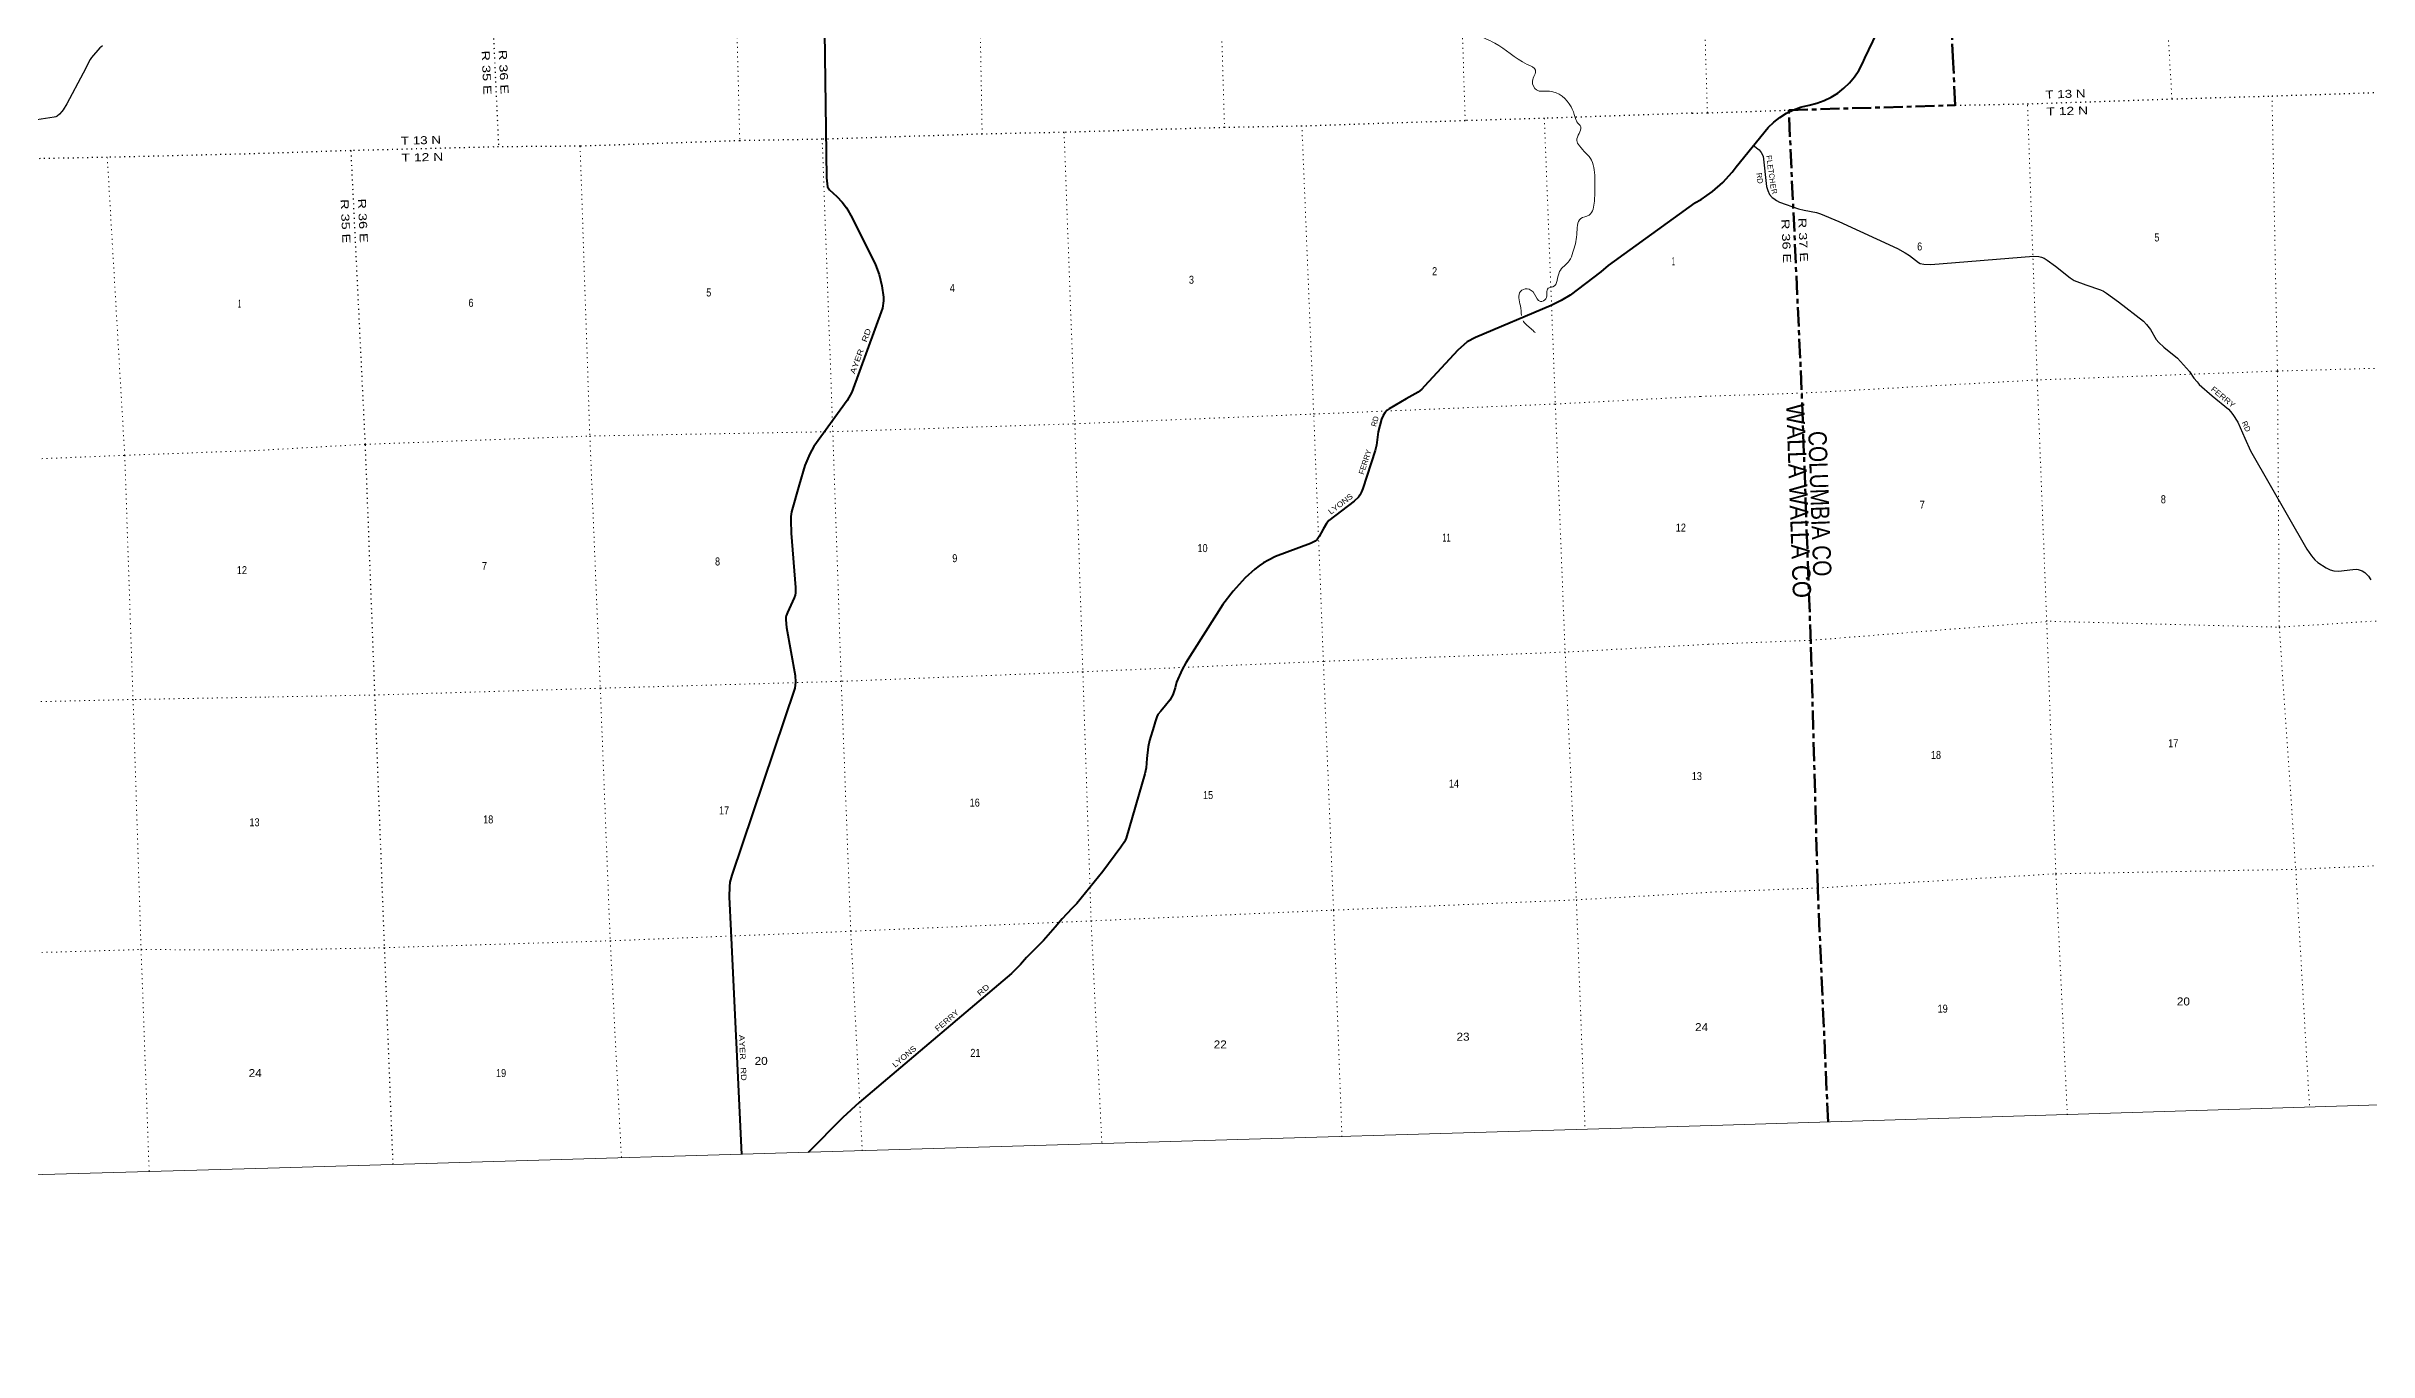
# Model space of a CAD drawing. Header units: feet. Extents: x 501257 to 757852, y -360805 to -170898.
# Drawn here: x 658054 to 708844, y -360805 to -332247 of the extents above; entities that cross this region are included whole.
import ezdxf
from ezdxf.enums import TextEntityAlignment as Align

# ---------------------------------------------------------------- set-up
doc = ezdxf.new("R2010")
doc.units = ezdxf.units.FT
doc.header["$LTSCALE"] = 70
doc.linetypes.add('DOTTED', pattern=[1.5, 0.3, -1.2])
doc.linetypes.add('LONG_DASH_SHORT_DASH', pattern=[9.9, 6, -1.2, 1.5, -1.2])
for name, color, linetype, lineweight in [('11', 7, 'LONG_DASH_SHORT_DASH', 60), ('26', 7, 'Continuous', 40), ('27', 7, 'Continuous', 13), ('29', 7, 'Continuous', 25), ('30', 7, 'Continuous', 25), ('39', 7, 'Continuous', 13), ('4', 7, 'Continuous', 13), ('6', 7, 'DOTTED', 25), ('7', 7, 'DOTTED', 13)]:
    doc.layers.add(name, color=color, linetype=linetype, lineweight=lineweight)
doc.layers.add('12', color=7, linetype='Continuous')

msp = doc.modelspace()

# ---------------------------------------------------------------- linework, layer by layer
at = {"layer": '11'}
for p, q in [((699804.2, -333534.39), (699758.72, -332608.28)), ((696161.76, -333641.03), (699783.95, -333534.98)), ((699787.36, -333534.88), (699804.2, -333534.39)), ((699795.55, -333534.64), (699798.37, -333534.56)), ((699804.2, -333534.39), (699804.15, -333533.31))]:
    msp.add_line(p, q, dxfattribs=at)
for points in [[(699758.72, -332608.28), (699542.64, -328207.77), (699326.33, -322820.16), (699307.73, -322148.47), (699275.03, -321492.32)], [(697021.63, -355782.93), (696795.02, -350660.33), (696645.66, -345315.83), (696543.15, -342533.5), (696444.66, -339759.39), (696161.76, -333641.03)]]:
    msp.add_lwpolyline(points, dxfattribs=at)
at = {"layer": '26'}
msp.add_line((673025.06, -351601.43), (673255.58, -356492.42), dxfattribs=at)
for points in [[(694106.58, -335668.89), (694246.77, -335599.22), (694492.51, -335422.76), (694718.46, -335221.59), (694922.14, -334997.9), (695010.54, -334884.32), (695714, -334019.56), (695835.39, -333902.5), (695968.35, -333798.77), (696111.42, -333709.5), (696263.04, -333635.68), (696421.54, -333578.11), (696447.53, -333570.43), (696609.05, -333532.45), (696774.9, -333491.39), (696935.55, -333433.21), (697089.25, -333358.57), (697234.29, -333268.27), (697369.1, -333163.3), (697492.21, -333044.81), (697602.25, -332914.11), (697698.03, -332772.62), (697778.49, -332621.89), (697827.93, -332504.62), (699254.82, -329522.58)], [(675069.15, -331927.89), (675117.79, -335122.95), (675140.72, -335319.39), (675180.26, -335384.71), (675344.84, -335529.42), (675458.31, -335652.03), (675549.95, -335779.63), (675673.93, -335999.7), (676185.54, -337026.3), (676265.05, -337235.4), (676327.93, -337487.79), (676365.79, -337735.46), (676366.09, -337815.12), (676341.57, -337975.28), (675669.56, -339815.23), (675569.44, -339992.6), (674840.78, -341001.72), (674749.54, -341162.05), (674644.04, -341416.69), (674517.73, -341835.94), (674352.89, -342429.08), (674336.06, -342535.99), (674333.81, -342620.02), (674344.93, -342895.6), (674434.65, -344089.47), (674436.04, -344206.19), (674427.86, -344255.28), (674411.94, -344309.15), (674261.21, -344634.52), (674232.94, -344703.99), (674223.41, -344738.09), (674223, -344796.29), (674243.23, -344964.65), (674429.85, -346013.38), (674440.12, -346160.59), (674426.6, -346288.86), (673042.49, -350379.85), (673003.48, -350533.12), (672994.41, -350630.31), (672989.91, -350855.57), (673025.06, -351601.43)], [(694106.58, -335668.88), (692215.38, -337040.82), (692048.99, -337176.86), (691381.31, -337686.69), (691187.56, -337809.69), (690965.03, -337918.14), (689314.44, -338618.43), (689131.77, -338707.39), (689053.07, -338772.57), (688921.39, -338895.54), (688197.27, -339681.41), (688138.48, -339747.73), (688053.84, -339813.63), (687794.08, -339954.75), (687421.53, -340173.25), (687380.64, -340205.99), (687324.75, -340267.36), (687293.4, -340320.55), (687258.54, -340402.25), (687182.94, -340677.52), (687146.2, -340969.75), (687112.77, -341091.35), (686843.8, -341918.2), (686820.44, -341994.01), (686782.28, -342062.2), (686752.29, -342105.84), (686657.7, -342194.2), (686105.6, -342622), (686048.97, -342686.85), (685975.55, -342808.16), (685888.13, -342973.26), (685846.5, -343034.49), (685800.9, -343071.45), (685701.93, -343120.5), (684937.41, -343408.83), (684784.09, -343486.07), (684675.54, -343545.99), (684579.64, -343608.81), (684481.5, -343685.19), (684275.7, -343873.53), (684007.6, -344165.63), (683783.74, -344458.65), (682973.3, -345737.15), (682893.58, -345876.91), (682774.6, -346154.18), (682740.92, -346283.34), (682691.02, -346431.66), (682623.7, -346553.39), (682534.05, -346666.73), (682426.07, -346794.79), (682366.09, -346868.44), (682338.83, -346917.54), (682306.12, -347026.65), (682276.13, -347130.3), (682179.37, -347437.17), (682150.48, -347572.81), (682118.67, -347830.9), (682105.76, -348034.54), (682078.54, -348159.57), (681667.2, -349568.89), (681649.15, -349620.71), (681632.8, -349650.71), (681555.58, -349768.67), (681160.74, -350299.11), (680593.23, -350998.68), (680481.05, -351111.41), (680270.28, -351332.3), (680117.4, -351519.27)], [(680117.4, -351519.27), (679862.61, -351808.22), (679492.18, -352179.9), (679356.44, -352335.89), (679163.05, -352532.92), (675829.41, -355356.42), (675475.32, -355684.26), (674712.27, -356449.64)]]:
    msp.add_lwpolyline(points, dxfattribs=at)
at = {"layer": '29'}
for points in [[(659277.45, -332236.83), (659243.45, -332259.58), (659219.42, -332279.32), (659036.83, -332488.96), (659008.49, -332529.69), (658860.09, -332828.22), (658500.71, -333500.93), (658418.25, -333634.82), (658392.77, -333668.82), (658336.95, -333727.39), (658285.2, -333773.63), (658262.55, -333786.38), (658220.22, -333796.08), (657747.4, -333865.89)], [(695392.11, -334415.26), (695512.32, -334506.87), (695560.4, -334567), (695600.47, -334651.18), (695672.6, -335308.59), (695704.65, -335400.79), (695744.72, -335484.97), (695800.82, -335549.11), (695836.89, -335577.17), (695892.98, -335617.26), (695961.1, -335653.33), (696377.83, -335797.64), (696502.05, -335829.71), (696766.51, -335881.83), (696858.67, -335909.88), (697259.37, -336078.25), (698541.61, -336671.52), (698705.91, -336763.73), (698806.07, -336823.85), (698998.41, -336976.17), (699038.49, -336996.23), (699114.62, -337012.26), (699270.89, -337016.26), (701512.56, -336839.46)], [(701512.56, -336839.46), (701631.03, -336843.9), (701691.13, -336859.94), (701747.23, -336879.97), (701815.35, -336920.07), (701995.67, -337056.35), (702316.23, -337312.91), (702408.39, -337365.02), (702660.83, -337465.23), (702981.39, -337569.46), (703049.51, -337601.53), (703113.62, -337645.62), (703374.08, -337834.02), (703919.03, -338258.94), (703987.15, -338331.1), (704071.3, -338443.33), (704199.52, -338659.8), (704255.62, -338723.94), (704367.82, -338828.16), (704664.34, -339068.68), (704928.8, -339357.3), (705020.96, -339505.62), (705093.98, -339589.04), (705138.06, -339641.16), (705425.67, -339894.45), (705778.28, -340183.07), (705826.37, -340235.19), (705878.46, -340299.33), (705986.65, -340471.69), (706138.92, -340816.43), (706259.13, -341097.04), (707493.35, -343244.5)], [(707493.35, -343244.5), (707597.47, -343393.98), (707669.6, -343478.16), (707737.72, -343538.29), (707918.03, -343658.55), (708002.18, -343698.64), (708086.33, -343722.69), (708186.51, -343726.7), (708503.06, -343690.62), (708571.18, -343686.61), (708615.26, -343690.62), (708703.41, -343722.69), (708763.52, -343754.76), (708839.65, -343834.93), (708891.74, -343915.1)]]:
    msp.add_lwpolyline(points, dxfattribs=at)
at = {"layer": '39'}
for points in [[(704494.36, -323643.49), (704641.37, -323824.21), (704809.07, -324048.84), (705043.96, -324342.81), (705355.96, -324699.95), (705693.19, -325137.12), (705997.73, -325393.87), (706135.41, -325484.28), (706357.14, -325700.06), (706660.22, -325995.02), (706821, -326157.44), (707093.87, -326442.81), (707218.27, -326585.67), (707359.29, -326768.49), (707559.34, -327010.72), (707744.21, -327174.79), (708177.13, -327433.65), (708297.41, -327568.54), (708425.56, -327693.25), (708507.62, -327820.67), (708614.79, -328020.07), (708671.8, -328079.52), (708986.8, -328227.58), (709154.74, -328468.28), (709463.08, -328710.91), (709597.59, -328859.65), (709890.63, -329152.75), (710084.54, -329387.04), (710217.19, -329545.86), (710379.57, -329680.12), (710438.39, -329725.47), (710553.93, -329810.17), (710740.98, -329986.27), (710952.56, -330194.16), (711115.23, -330348.51), (711212.81, -330439.52), (711361.3, -330584.03), (711485.94, -330742.97), (711715.42, -331079.24), (711727.74, -331099.15), (711768.48, -331281.45), (711771.18, -331329.65), (711814.83, -331435.53), (711827.12, -331453.44), (711874.2, -331519.07), (712060.2, -331622.82), (712141.13, -331671.86), (712159.76, -331711.78), (712178.5, -331759.74), (712225.23, -331801.26), (712209.54, -331825.61), (712195.33, -331952.45), (712252.43, -332017.93), (712363.49, -332070.54), (712527.91, -332345.47), (712674.75, -332652.82), (712838.52, -332883.53), (712907.68, -332950.84), (713037.87, -333216.23), (713207.63, -333444.84), (713280.83, -333514.1), (713437.93, -333560), (713499.7, -333532.94), (713585.49, -333501.51), (713663.6, -333494.32), (713672.11, -333528.36), (713646.8, -333581), (713592.2, -333688.34), (713600.69, -333720.38), (713747.26, -333732.26), (713937.8, -333872.12), (714168.09, -333987.28), (714459.84, -334053.27), (714841.59, -334101.84), (715200.2, -334215.08), (715576.6, -334309.96), (715953, -334404.84), (716302.47, -334439.82), (716653.09, -334416.5), (716824.97, -334375.74), (717034.89, -334330.4), (717040.88, -334328.3), (717294.51, -334254.16), (717715.95, -334135.31), (718123.79, -334046.81), (718561.21, -333923.7), (719213.29, -333666.74), (719540.87, -333575.42), (720014.7, -333473.87), (720530.03, -333329.5), (721116.23, -333232.31)], [(687929.2, -324041.41), (688021.36, -324286.71), (688059.91, -324569.18), (688137.98, -324761.99), (688261.5, -325064.09), (688173.15, -325267.82), (687858.25, -325419.87), (687648.92, -325743.81), (687560.74, -326223.08), (687709.21, -326755.75), (687968.56, -327166.5), (688128.9, -327423.27), (688223.9, -327442.6), (688282.41, -327316.18), (688381.48, -327337.41), (688440.08, -327685.66), (688542.05, -328006.49), (688694.51, -328201.14), (688653.28, -328839.95), (688533.76, -329615.81), (688509.64, -330087.18), (688625.43, -330264.8), (688849.58, -330505.61), (689138.61, -331170.93), (689222.52, -331627.05), (689327.61, -331917.62), (689733.07, -332175.23), (690444.02, -332639.1), (690622.54, -332764.59), (690557.47, -333007.86), (690643.51, -333198.43), (690927.61, -333226.29), (691399.81, -333566.42), (691491.12, -333799.07), (691530.13, -333894.47), (691611.89, -334008.72), (691526.29, -334304.89), (691584.08, -334423.88), (691848.58, -334737.93), (691921.91, -335176.26), (691911.3, -335629.12), (691793.89, -335936.28), (691611.32, -336012.04), (691527.4, -336364.48), (691440.48, -336751.2), (691359.74, -336940.62), (691147.72, -337174.13), (691002.92, -337506.23), (690899.39, -337537.43), (690849.95, -337766.16), (690729.24, -337828.04), (690601.83, -337664.83), (690439.67, -337548.91), (690294.75, -337607.48), (690291.99, -337919.32), (690316.1, -338132.11)], [(705550.15, -326339.23), (705682.33, -326465.89), (705794.47, -326592.86), (705957.41, -326765.3), (706061.61, -326898.41), (706215.22, -327119.23), (706253.87, -327156.84), (706373.85, -327271.63), (706404.39, -327303.34), (706719.66, -327608.17), (707006.56, -327893.33), (707326.84, -328268.44), (707437.24, -328413.52), (707590.29, -328596.15), (707716.67, -328736.98), (707898.61, -328975.46), (708025.6, -329158.49), (708216.72, -329338.54), (708377.36, -329490.92), (708582.69, -329682.82), (708723.02, -329817.41), (708919.95, -329983.31), (708995.21, -330056.55), (709081.17, -330175.87), (709204.2, -330362.97), (709232.89, -330404.76), (709317.19, -330548.22), (709424.97, -330651.13), (709487.01, -330642.16), (709536.99, -330631.37), (709605.65, -330664.51), (709864.63, -330960.14), (709895.23, -330995.86), (710107.39, -331105.25), (710300.69, -331297.34), (710386.24, -331388.52), (710457.35, -331451.78), (710545.68, -331458.5), (710680.9, -331516.78), (710811.69, -331685.68), (710852.03, -331839.85), (710845.57, -331948.48), (710843.22, -332063.09), (710830.49, -332153.73), (710887.01, -332317.71), (710969.6, -332481.29), (711149.71, -332870.55), (711334.93, -333058.74), (711789.36, -333417.78), (712101.33, -333634.22), (712379.92, -333899.4), (712463.76, -334010.71), (712602.14, -334288.03), (712656.65, -334590.73), (712668.98, -334749.34), (712637.54, -334932.72), (712624.61, -335009.29), (712594.33, -335134.36), (712548.94, -335323.98), (712540.74, -335450.73), (712521.13, -335619.87), (712508.69, -335730.6), (712498.32, -335845.33), (712491.29, -335913.77), (712445.9, -336103.39), (712419.05, -336188.21), (712384.79, -336315.35), (712373.63, -336375.82), (712341.81, -336533.08), (712335.86, -336537.18)], [(690353.68, -338248.07), (690375.21, -338284.95), (690569.29, -338460.27), (690619.2, -338517.13)]]:
    msp.add_spline(points, degree=3, dxfattribs=at)
at = {"layer": '4'}
msp.add_lwpolyline([(501256.99, -177792.42), (532580.01, -177081.38), (563902.01, -176327.26), (595222.96, -175530.05), (626542.78, -174689.76), (657861.41, -173806.39), (689178.8, -172879.94), (720494.89, -171910.42), (751809.62, -170897.82), (757851.71, -353854.74), (726285.32, -354875.48), (694717.55, -355852.8), (663148.48, -356786.68), (631578.15, -357677.15), (600006.62, -358524.19), (568433.96, -359327.81), (536860.22, -360087.99), (505285.47, -360804.74)], close=True, dxfattribs=at)
at = {"layer": '6'}
for points in [[(667331.04, -321185.48), (667434.14, -323714.53), (667692.97, -329028.95), (667942.75, -334444.2)], [(699804.2, -333534.39), (701384.08, -333502.76), (704543.18, -333395.3), (706732.24, -333330.46), (709863.33, -333227.44), (711330.72, -333183.42), (711472.79, -333179.05)], [(694047.18, -333706.96), (694383.74, -333699.73), (696161.76, -333641.03)], [(694047.18, -333706.96), (690816.75, -333820.88), (689084.5, -333871.74), (685514.09, -333992.66), (683821.38, -334022.24), (680312.78, -334127.27), (678519.89, -334165.83), (675021.56, -334278.6), (673218.39, -334309.41), (669726.33, -334430.05), (667942.75, -334444.2), (664710.73, -334527.02), (662507.39, -334599.24)], [(662507.39, -334599.24), (659385.34, -334673.87), (657268.17, -334715.17), (654097.49, -334778.99), (651934, -334815.6), (648866.51, -334906.58), (646666.73, -334938.21), (643595, -335021.27), (641363.7, -335073.93), (638319.59, -335140.1), (636084.22, -335190.86), (633031.91, -335251.24), (630961.53, -335268.96)], [(664710.73, -334527.02), (665023.23, -340968.23), (665232.48, -346438.98), (665443.46, -351968), (665629.26, -356714.88)]]:
    msp.add_lwpolyline(points, dxfattribs=at)
at = {"layer": '7'}
for points in [[(678519.89, -334165.83), (678422.59, -328744.09), (678203.16, -323470.75), (678015.96, -318200.49), (678006.94, -318051.46)], [(672512.14, -319216.6), (672821.19, -323610.67), (673081.26, -328898.9), (673218.39, -334309.41)], [(694383.74, -333699.73), (694224.35, -328504.24), (693911.73, -322836.68), (693849.61, -319298.32)], [(683393.32, -321276.85), (683456.12, -323316.52), (683660.01, -328674.79), (683821.38, -334022.24)], [(689084.5, -333871.74), (688918.03, -328488.23), (688703.51, -323110.16), (688688.11, -321990.35)], [(704133.85, -325114.19), (704228.91, -328029.26), (704543.18, -333395.3)], [(702255.69, -355623.36), (702004.84, -350351.4), (701804.54, -344822.86), (701597.72, -339537.63), (701384.08, -333502.76)], [(706732.24, -333330.46), (706851.42, -339350.66), (706892.37, -344953.93), (707251.8, -350252.97), (707553.15, -355460.65)], [(680312.78, -334127.27), (680547.03, -340504.4), (680722.78, -345929.87), (680903.33, -351381.34), (681139.1, -356259.8)], [(686390.16, -356103.34), (686206.08, -351145.2), (685983.62, -345703), (685772.16, -340292.66), (685514.09, -333992.66)], [(690816.75, -333820.88), (691057.26, -340071.11), (691271.28, -345499.48), (691517.22, -350920.88), (691706.88, -355943.73)], [(659385.34, -334673.87), (659765.74, -341194.47), (659949.22, -346536.68), (660124.41, -352007.8), (660301.85, -356868.76)], [(669726.33, -334430.05), (669939.43, -340771.59), (670168.18, -346290.04), (670385.12, -351816.88), (670630.23, -356569.28)], [(675898.84, -356414.73), (675646.32, -351602.07), (675439.32, -346139.3), (675254.46, -340677.89), (675021.56, -334278.6)], [(694234.79, -339904.53), (696441.87, -339833.69), (701672.02, -339540.42), (706851.42, -339350.66), (712103.66, -339201.9), (716630.43, -339144.16)], [(662694.8, -341085.57), (665024.82, -340954.1), (669939.43, -340771.59), (675250.39, -340676), (680547.03, -340504.4), (685780.13, -340290.41), (691057.26, -340071.11), (694234.79, -339904.53)], [(631140.66, -341778.99), (633310.21, -341644.13), (638583.7, -341597.73), (643892.15, -341510.11), (649200.63, -341492.85), (654489.01, -341405.81), (659765.74, -341194.47), (662694.8, -341085.57)], [(694399, -345329.02), (696648.45, -345241.53), (701878.84, -344825.65), (706892.37, -344953.93), (712312.25, -344609.71), (717641.53, -344518.09), (721153.35, -344431.93)], [(694399, -345329.02), (691271.28, -345499.48), (685983.62, -345703), (680722.78, -345929.87), (675439.32, -346139.3), (670168.18, -346290.04), (665232.48, -346438.98), (662850.76, -346483.08)], [(662850.76, -346483.08), (659949.22, -346536.68), (654691.99, -346659.01), (649442.68, -346915.79), (644153.95, -346990.78), (638804.63, -347053.45), (633486.35, -347079.04), (631290.41, -347220.7)], [(694563.02, -350747.85), (696795.02, -350660.33), (702004.84, -350351.4), (707251.8, -350252.97), (712530.92, -350021.4), (717699.71, -349930.28), (723085.97, -349891.96), (724597.65, -349797.01)], [(663010.75, -352020.01), (665443.46, -351968), (670385.12, -351816.88), (675646.5, -351608.1), (680903.33, -351381.34), (686206.08, -351145.2), (691517.22, -350920.88), (694563.02, -350747.85)], [(631439.25, -352629.57), (633696.42, -352506.92), (639017.78, -352449.08), (644344.33, -352362.95), (649626.5, -352338.41), (654906.23, -352161.16), (660124.41, -352007.8), (663010.75, -352020.01)]]:
    msp.add_lwpolyline(points, dxfattribs=at)

# ---------------------------------------------------------------- texts
at = {"layer": '12'}
for s, width, p in [('WALLA WALLA CO', 0.9, (696104.97, -340071.01)), ('COLUMBIA CO', 0.85, (696587.57, -340668.32))]:
    msp.add_text(s, height=400, rotation=272.033, dxfattribs=dict(at, width=width)).set_placement(p)
at = {"layer": '27'}
for s, rotation, width, p in [('AYER   RD', 69.936, 1.3, (675737.54, -339425.07)), ('RD', 74.643, 0.95, (687138.19, -340576.14)), ('LYONS', 37.771, 1.15, (686147.88, -342495.47)), ('AYER   RD', 272.698, 1.25, (673202.42, -353877.66))]:
    msp.add_text(s, height=120, rotation=rotation, dxfattribs=dict(at, width=width)).set_placement(p)
msp.add_text('FERRY', height=120, rotation=71.981, dxfattribs=at).set_placement((686865.31, -341625.78))
for s, width, p in [('RD', 1.25, (678583.03, -352938.72)), ('FERRY', 1.15, (677787.46, -353606.28)), ('LYONS', 1.15, (676855.56, -354395.57))]:
    msp.add_text(s, height=120, rotation=40.264, dxfattribs=dict(at, width=width)).set_placement(p, align=Align.CENTER)
at = {"layer": '30'}
for s, rotation, width, p in [('F', 278.275, 0.9, (695673.05, -334686.71)), ('L', 277.084, 0.9, (695688.66, -334785.46)), ('E', 277.084, 0.85, (695698.82, -334890.73)), ('C', 277.084, 0.75, (695732.27, -335085.61)), ('H', 280.084, 0.75, (695743.86, -335197.14)), ('E', 280.426, 0.9, (695759.65, -335315.11)), ('R', 286.553, 0.95, (695789.68, -335437.58))]:
    msp.add_text(s, height=120, rotation=rotation, dxfattribs=dict(at, width=width)).set_placement(p, align=Align.CENTER)
for s, rotation, width, p in [('RD', 277.084, 0.9, (695453.55, -335019.77)), ('FERRY', 320.699, 1.15, (705383.08, -339766.94))]:
    msp.add_text(s, height=120, rotation=rotation, dxfattribs=dict(at, width=width)).set_placement(p)
msp.add_text('T', height=120, rotation=277.084, dxfattribs=at).set_placement((695717.94, -334986.51), align=Align.CENTER)
msp.add_text('RD', height=120, rotation=293.831, dxfattribs=at).set_placement((706066.88, -340475.62))
at = {"layer": '6'}
for s, rotation, width, p in [('R 35 E', 272.641, 1.35, (667592.75, -332824.42)), ('R 36 E', 272.641, 1.35, (667967.43, -332808.87)), ('T 13 N', 1.468, 1.25, (666246.75, -334387.63)), ('T 12 N', 1.468, 1.3, (666278.73, -334758.35)), ('R 35 E', 272.778, 1.35, (664507.74, -336075.8)), ('R 36 E', 272.778, 1.35, (664887.91, -336063.15))]:
    msp.add_text(s, height=175, rotation=rotation, dxfattribs=dict(at, width=width)).set_placement(p, align=Align.CENTER)
for s, rotation, width, p in [('T 13 N', 1.948, 1.25, (701778.49, -333389.29)), ('T 12 N', 1.948, 1.3, (701799.97, -333761.02)), ('R 36 E', 272.59, 1.35, (695998.41, -336027.2)), ('R 37 E', 272.59, 1.35, (696368.61, -336001.1))]:
    msp.add_text(s, height=175, rotation=rotation, dxfattribs=dict(at, width=width)).set_placement(p)
at = {"layer": '7'}
for s, width, p in [('6', 0.85, (698970.92, -336711.23)), ('5', 0.85, (704159.27, -336513.8)), ('7', 0.85, (699025.99, -342364.37)), ('8', 0.85, (704299.79, -342242.28)), ('18', 0.85, (699271.93, -347836.27)), ('17', 0.85, (704461.65, -347579.69)), ('19', 0.85, (699418.19, -353388.07)), ('20', 1.1, (704650.41, -353231.11))]:
    msp.add_text(s, height=175, dxfattribs=dict(at, width=width)).set_placement(p)
for s, width, p in [('2', 0.85, (688416.41, -337252.28)), ('1', 0.4, (693637.55, -337034.67)), ('5', 0.85, (672540.61, -337717.61)), ('4', 0.85, (677866.46, -337620.4)), ('3', 0.85, (683097.65, -337439.55)), ('1', 0.4, (662276.99, -337963.47)), ('6', 0.85, (667339.61, -337943.82)), ('12', 0.85, (693802.03, -342862.37)), ('10', 0.85, (683341.01, -343311.75)), ('11', 0.65, (688676.87, -343083.02)), ('12', 0.85, (662330.04, -343793.72)), ('7', 0.85, (667634.56, -343703.44)), ('8', 0.85, (672732.96, -343603.82)), ('9', 0.85, (677921.92, -343532.13)), ('14', 0.85, (688839.6, -348462.46)), ('13', 0.85, (694152.06, -348299.18)), ('17', 0.85, (672875.13, -349050.73)), ('16', 0.85, (678357.4, -348880)), ('15', 0.85, (683462.1, -348714.88)), ('13', 0.85, (662604.83, -349310.87)), ('18', 0.85, (667716.71, -349247.89)), ('22', 1.1, (683727.84, -354171.91)), ('23', 1.1, (689038.35, -354002.65)), ('24', 1.1, (694255.52, -353793.15)), ('20', 1.1, (673686.54, -354531.97)), ('21', 0.85, (678373.06, -354356.01)), ('24', 1.1, (662619.07, -354799.04)), ('19', 0.85, (667998.3, -354797.7))]:
    msp.add_text(s, height=175, dxfattribs=dict(at, width=width)).set_placement(p, align=Align.CENTER)

doc.saveas('drawing.dxf')
